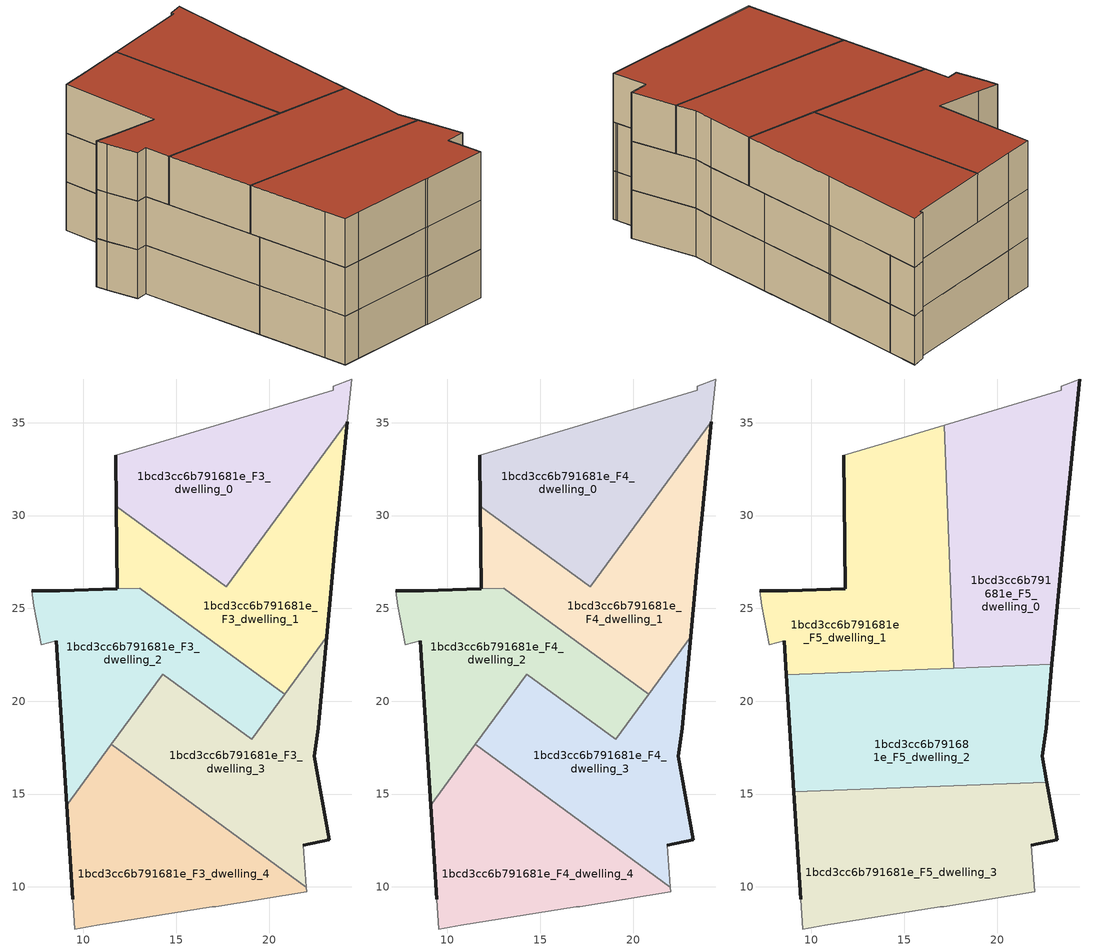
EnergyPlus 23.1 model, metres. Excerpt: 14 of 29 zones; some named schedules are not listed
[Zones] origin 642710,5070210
1bcd3cc6b791681e_F3_dwelling_0
 floor to 1bcd3cc6b791681e_F2_dwelling_0 (EU_floor_Construction): 17.71,26.16 24.21,35.05 24.44,37.35 23.44,36.95 23.44,36.75 13.83,33.85 11.73,33.25 11.77,30.5 z9
 wall outside (EU_wall_Construction): 11.77,30.5 11.73,33.25 z9:12
 wall to 1bcd3cc6b791681e_F3_dwelling_1 (EU_wall_Construction): 24.21,35.05 17.71,26.16 11.77,30.5 z9:12
 wall adiabatic (EU_wall_Construction): 11.73,33.25 13.83,33.85 23.44,36.75 23.44,36.95 24.44,37.35 24.21,35.05 z9:12
1bcd3cc6b791681e_F3_dwelling_1
 floor to 1bcd3cc6b791681e_F2_dwelling_1 (EU_floor_Construction): 23.09,23.47 23.64,29.35 23.66,29.52 24.21,35.05 17.71,26.16 11.77,30.5 11.83,26.05 13.03,26.08 20.83,20.37 z9
 wall outside (EU_wall_Construction): 24.21,35.05 23.66,29.52 23.64,29.35 23.09,23.47 / 11.83,26.05 11.77,30.5 z9:12
 wall to 1bcd3cc6b791681e_F3_dwelling_3 (EU_wall_Construction): 23.09,23.47 20.83,20.37 z9:12
 wall to 1bcd3cc6b791681e_F3_dwelling_2 (EU_wall_Construction): 20.83,20.37 13.03,26.08 11.83,26.05 z9:12
1bcd3cc6b791681e_F3_dwelling_2
 floor to 1bcd3cc6b791681e_F2_dwelling_2 (EU_floor_Construction): 19.07,17.96 20.83,20.37 13.03,26.08 11.83,26.05 8.73,25.95 7.23,25.95 7.33,25.15 7.73,23.04 8.53,23.25 9.1,14.39 14.28,21.46 z9
 wall outside (EU_wall_Construction): 7.23,25.95 8.73,25.95 11.82,26.05 / 9.1,14.39 8.53,23.25 z9:12; 11.83,26.05,12 11.82,26.05,9 11.83,26.05,9
 wall adiabatic (EU_wall_Construction): 8.53,23.25 7.73,23.04 7.33,25.15 7.23,25.95 z9:12
 wall to 1bcd3cc6b791681e_F3_dwelling_3 (EU_wall_Construction): 20.83,20.37 19.07,17.96 14.28,21.46 11.5,17.67 z9:12
 wall to 1bcd3cc6b791681e_F3_dwelling_4 (EU_wall_Construction): 11.5,17.67 9.1,14.39 z9:12
1bcd3cc6b791681e_F3_dwelling_3
 floor to 1bcd3cc6b791681e_F2_dwelling_3 (EU_floor_Construction): 22.01,9.98 21.83,12.23 23.23,12.53 22.44,17.04 22.64,18.54 23.09,23.47 19.07,17.96 14.28,21.46 11.5,17.67 z9
 wall outside (EU_wall_Construction): 23.09,23.47 22.64,18.54 22.44,17.04 23.23,12.53 21.83,12.23 z9:12
 wall adiabatic (EU_wall_Construction): 21.83,12.23 22.01,9.98 z9:12
 wall to 1bcd3cc6b791681e_F3_dwelling_4 (EU_wall_Construction): 22.01,9.98 11.5,17.67 z9:12
1bcd3cc6b791681e_F3_dwelling_4
 floor to 1bcd3cc6b791681e_F2_dwelling_4 (EU_floor_Construction): 22.03,9.73 22.01,9.98 11.5,17.67 9.1,14.39 9.43,9.33 9.52,7.73 10.72,7.93 16.93,8.93 17.13,8.93 z9
 wall outside (EU_wall_Construction): 9.43,9.33 9.1,14.39 z9:12
 wall adiabatic (EU_wall_Construction): 22.01,9.98 22.03,9.73 17.13,8.93 16.93,8.93 10.72,7.93 9.52,7.73 9.43,9.33 z9:12
1bcd3cc6b791681e_F4_dwelling_0
 floor to 1bcd3cc6b791681e_F3_dwelling_0 (EU_floor_Construction): 17.71,26.16 24.21,35.05 24.44,37.35 23.44,36.95 23.44,36.75 13.83,33.85 11.73,33.25 11.77,30.5 z12
 wall outside (EU_wall_Construction): 11.77,30.5 11.73,33.25 z12:15
 wall to 1bcd3cc6b791681e_F4_dwelling_1 (EU_wall_Construction): 24.21,35.05 17.71,26.16 11.77,30.5 z12:15
 wall adiabatic (EU_wall_Construction): 11.73,33.25 13.83,33.85 23.44,36.75 23.44,36.95 24.44,37.35 24.21,35.05 z12:15
1bcd3cc6b791681e_F4_dwelling_1
 floor to 1bcd3cc6b791681e_F3_dwelling_1 (EU_floor_Construction): 23.09,23.47 23.64,29.35 23.66,29.52 24.21,35.05 17.71,26.16 11.77,30.5 11.83,26.05 13.03,26.08 20.83,20.37 z12
 wall outside (EU_wall_Construction): 24.21,35.05 23.66,29.52 23.64,29.35 23.09,23.47 / 11.83,26.05 11.77,30.5 z12:15
 wall to 1bcd3cc6b791681e_F4_dwelling_3 (EU_wall_Construction): 23.09,23.47 20.83,20.37 z12:15
 wall to 1bcd3cc6b791681e_F4_dwelling_2 (EU_wall_Construction): 20.83,20.37 13.03,26.08 11.83,26.05 z12:15
1bcd3cc6b791681e_F4_dwelling_2
 floor to 1bcd3cc6b791681e_F3_dwelling_2 (EU_floor_Construction): 19.07,17.96 20.83,20.37 13.03,26.08 11.83,26.05 8.73,25.95 7.23,25.95 7.33,25.15 7.73,23.04 8.53,23.25 9.1,14.39 14.28,21.46 z12
 wall outside (EU_wall_Construction): 7.23,25.95 8.73,25.95 11.82,26.05 / 9.1,14.39 8.53,23.25 z12:15; 11.83,26.05,15 11.82,26.05,12 11.83,26.05,12
 wall adiabatic (EU_wall_Construction): 8.53,23.25 7.73,23.04 7.33,25.15 7.23,25.95 z12:15
 wall to 1bcd3cc6b791681e_F4_dwelling_3 (EU_wall_Construction): 20.83,20.37 19.07,17.96 14.28,21.46 11.5,17.67 z12:15
 wall to 1bcd3cc6b791681e_F4_dwelling_4 (EU_wall_Construction): 11.5,17.67 9.1,14.39 z12:15
1bcd3cc6b791681e_F4_dwelling_3
 floor to 1bcd3cc6b791681e_F3_dwelling_3 (EU_floor_Construction): 22.01,9.98 21.83,12.23 23.23,12.53 22.44,17.04 22.64,18.54 23.09,23.47 19.07,17.96 14.28,21.46 11.5,17.67 z12
 wall outside (EU_wall_Construction): 23.09,23.47 22.64,18.54 22.44,17.04 23.23,12.53 21.83,12.23 z12:15
 wall adiabatic (EU_wall_Construction): 21.83,12.23 22.01,9.98 z12:15
 wall to 1bcd3cc6b791681e_F4_dwelling_4 (EU_wall_Construction): 22.01,9.98 11.5,17.67 z12:15
1bcd3cc6b791681e_F4_dwelling_4
 floor to 1bcd3cc6b791681e_F3_dwelling_4 (EU_floor_Construction): 22.03,9.73 22.01,9.98 11.5,17.67 9.1,14.39 9.43,9.33 9.52,7.73 10.72,7.93 16.93,8.93 17.13,8.93 z12
 wall outside (EU_wall_Construction): 9.43,9.33 9.1,14.39 z12:15
 wall adiabatic (EU_wall_Construction): 22.01,9.98 22.03,9.73 17.13,8.93 16.93,8.93 10.72,7.93 9.52,7.73 9.43,9.33 z12:15
1bcd3cc6b791681e_F5_dwelling_0
 floor to 1bcd3cc6b791681e_F4_dwelling_0 (EU_floor_Construction): 17.71,26.16 24.21,35.05 24.44,37.35 23.44,36.95 23.44,36.75 17.17,34.86 17.5,26.31 z15
 floor to 1bcd3cc6b791681e_F4_dwelling_1 (EU_floor_Construction): 23.09,23.47 23.64,29.35 24.21,35.05 17.71,26.16 17.5,26.31 17.64,22.71 18.84,21.83 21.98,21.95 z15
 floor to 1bcd3cc6b791681e_F4_dwelling_3 (EU_floor_Construction): 22.96,21.99 23.09,23.47 21.98,21.95 z15
 floor to 1bcd3cc6b791681e_F4_dwelling_2 (EU_floor_Construction): 18.84,21.83 17.64,22.71 17.67,21.78 z15
 wall outside (EU_wall_Construction): 24.44,37.35 23.64,29.35 22.96,21.99 z15:18
 wall adiabatic (EU_wall_Construction): 17.17,34.86 23.44,36.75 23.44,36.95 24.44,37.35 z15:18
 wall to 1bcd3cc6b791681e_F5_dwelling_1 (EU_wall_Construction): 17.67,21.78 17.17,34.86 z15:18
 wall to 1bcd3cc6b791681e_F5_dwelling_2 (EU_wall_Construction): 22.96,21.99 17.67,21.78 z15:18
 roof outside (EU_roof_Construction): 24.44,37.35 23.64,29.35 22.96,21.99 17.67,21.78 17.17,34.86 23.44,36.75 23.44,36.95 z18
1bcd3cc6b791681e_F5_dwelling_1
 floor to 1bcd3cc6b791681e_F4_dwelling_1 (EU_floor_Construction): 17.64,22.71 17.5,26.31 11.77,30.5 11.83,26.05 13.03,26.08 z15
 floor to 1bcd3cc6b791681e_F4_dwelling_0 (EU_floor_Construction): 17.5,26.31 17.17,34.86 13.83,33.85 11.73,33.25 11.77,30.5 z15
 floor to 1bcd3cc6b791681e_F4_dwelling_2 (EU_floor_Construction): 17.67,21.78 17.64,22.71 13.03,26.08 11.96,26.05 8.73,25.95 7.23,25.95 7.33,25.15 7.73,23.04 8.53,23.25 8.65,21.43 z15
 wall outside (EU_wall_Construction): 7.23,25.95 8.73,25.95 11.83,26.05 11.73,33.25 / 8.65,21.43 8.53,23.25 z15:18
 wall adiabatic (EU_wall_Construction): 11.73,33.25 13.83,33.85 17.17,34.86 / 8.53,23.25 7.73,23.04 7.33,25.15 7.23,25.95 z15:18
 wall to 1bcd3cc6b791681e_F5_dwelling_2 (EU_wall_Construction): 17.67,21.78 8.65,21.43 z15:18
 roof outside (EU_roof_Construction): 17.17,34.86 17.67,21.78 8.65,21.43 8.53,23.25 7.73,23.04 7.33,25.15 7.23,25.95 8.73,25.95 11.83,26.05 11.73,33.25 13.83,33.85 z18
1bcd3cc6b791681e_F5_dwelling_2
 floor to 1bcd3cc6b791681e_F4_dwelling_2 (EU_floor_Construction): 19.07,17.96 20.83,20.37 18.84,21.83 8.65,21.43 9.05,15.12 9.65,15.14 14.28,21.46 z15
 floor to 1bcd3cc6b791681e_F4_dwelling_3 (EU_floor_Construction): 22.68,15.64 22.44,17.04 22.64,18.54 22.96,21.99 21.98,21.95 19.07,17.96 14.28,21.46 11.5,17.67 14.7,15.34 z15
 floor to 1bcd3cc6b791681e_F4_dwelling_4 (EU_floor_Construction): 14.7,15.34 11.5,17.67 9.65,15.14 z15
 floor to 1bcd3cc6b791681e_F4_dwelling_1 (EU_floor_Construction): 20.83,20.37 21.98,21.95 18.84,21.83 z15
 wall outside (EU_wall_Construction): 9.05,15.12 8.65,21.43 / 22.96,21.99 22.64,18.54 22.44,17.04 22.68,15.64 z15:18
 wall to 1bcd3cc6b791681e_F5_dwelling_3 (EU_wall_Construction): 22.68,15.64 9.05,15.12 z15:18
 roof outside (EU_roof_Construction): 22.96,21.99 22.64,18.54 22.44,17.04 22.68,15.64 9.05,15.12 8.65,21.43 z18
1bcd3cc6b791681e_F5_dwelling_3
 floor to 1bcd3cc6b791681e_F4_dwelling_3 (EU_floor_Construction): 22.01,9.98 21.83,12.23 23.23,12.53 22.68,15.64 14.7,15.34 z15
 floor to 1bcd3cc6b791681e_F4_dwelling_4 (EU_floor_Construction): 22.03,9.73 22.01,9.98 14.7,15.34 9.65,15.14 9.1,14.39 9.43,9.33 9.52,7.73 10.72,7.93 16.93,8.93 17.13,8.93 z15
 floor to 1bcd3cc6b791681e_F4_dwelling_2 (EU_floor_Construction): 9.1,14.39 9.65,15.14 9.05,15.12 z15
 wall outside (EU_wall_Construction): 9.43,9.33 9.05,15.12 / 22.68,15.64 23.23,12.53 21.83,12.23 z15:18
 wall adiabatic (EU_wall_Construction): 21.83,12.23 22.03,9.73 17.13,8.93 16.93,8.93 10.72,7.93 9.52,7.73 9.43,9.33 z15:18
 roof outside (EU_roof_Construction): 22.68,15.64 23.23,12.53 21.83,12.23 22.03,9.73 17.13,8.93 16.93,8.93 10.72,7.93 9.52,7.73 9.43,9.33 9.05,15.12 z18
[Building]
EU S2 Campaign: North Axis=0; Terrain=City; Solar Distribution=FullExterior
[Site:Location]
Lyon-Bron: Latitude=45.75; Longitude=5; Time Zone=1; Elevation=198
[SizingPeriod:WeatherFileDays]
AnnualSizingPeriod: Begin Month=1; Begin Day of Month=1; End Month=12; End Day of Month=31; Day of Week for Start Day=Monday; Use Weather File Daylight Saving Period=No; Use Weather File Rain and Snow Indicators=No
[MATERIAL]
EU_InternalMass_Material: Roughness=MediumRough; Thickness=0.1; Conductivity=1; Density=1800; Specific Heat=900; Thermal Absorptance=0.9; Solar Absorptance=0.7; Visible Absorptance=0.7
[MATERIAL:NOMASS] Roughness=MediumRough; Thermal Absorptance=0.9; Solar Absorptance=0.7; Visible Absorptance=0.7
Name | Thermal Resistance
EU_wall_NoMass | 0.776494
EU_roof_NoMass | 0.486893
EU_floor_NoMass | 0.421597
[CONSTRUCTION]
EU_wall_Construction: EU_wall_NoMass
EU_roof_Construction: EU_roof_NoMass
EU_floor_Construction: EU_floor_NoMass
EU_InternalMass_Construction: EU_InternalMass_Material
[ZONE] Type=1; Multiplier=1; Ceiling Height=autocalculate; Floor Area=autocalculate; Part of Total Floor Area=Yes
Name | Volume
1bcd3cc6b791681e_F3_dwelling_0; 1bcd3cc6b791681e_F4_dwelling_0 | 210.207
1bcd3cc6b791681e_F5_dwelling_0 | 262.787
1bcd3cc6b791681e_F3_dwelling_1; 1bcd3cc6b791681e_F4_dwelling_1 | 211.875
1bcd3cc6b791681e_F5_dwelling_1 | 262.756
1bcd3cc6b791681e_F3_dwelling_2; 1bcd3cc6b791681e_F4_dwelling_2 | 208.585
1bcd3cc6b791681e_F5_dwelling_2 | 262.77
1bcd3cc6b791681e_F3_dwelling_3; 1bcd3cc6b791681e_F4_dwelling_3 | 210.227
1bcd3cc6b791681e_F5_dwelling_3 | 262.794
1bcd3cc6b791681e_F3_dwelling_4; 1bcd3cc6b791681e_F4_dwelling_4 | 210.228
[INTERNALMASS] Construction=EU_InternalMass_Construction
Name | Zone or ZoneList | Surface Area
1bcd3cc6b791681e_F3_dwelling_0_EU_InternalMass | 1bcd3cc6b791681e_F3_dwelling_0 | 70.0703
1bcd3cc6b791681e_F3_dwelling_1_EU_InternalMass | 1bcd3cc6b791681e_F3_dwelling_1 | 70.6242
1bcd3cc6b791681e_F3_dwelling_2_EU_InternalMass | 1bcd3cc6b791681e_F3_dwelling_2 | 69.5305
1bcd3cc6b791681e_F3_dwelling_3_EU_InternalMass | 1bcd3cc6b791681e_F3_dwelling_3 | 70.0756
1bcd3cc6b791681e_F3_dwelling_4_EU_InternalMass | 1bcd3cc6b791681e_F3_dwelling_4 | 70.0742
1bcd3cc6b791681e_F4_dwelling_0_EU_InternalMass | 1bcd3cc6b791681e_F4_dwelling_0 | 70.0703
1bcd3cc6b791681e_F4_dwelling_1_EU_InternalMass | 1bcd3cc6b791681e_F4_dwelling_1 | 70.6242
1bcd3cc6b791681e_F4_dwelling_2_EU_InternalMass | 1bcd3cc6b791681e_F4_dwelling_2 | 69.5305
1bcd3cc6b791681e_F4_dwelling_3_EU_InternalMass | 1bcd3cc6b791681e_F4_dwelling_3 | 70.0756
1bcd3cc6b791681e_F4_dwelling_4_EU_InternalMass | 1bcd3cc6b791681e_F4_dwelling_4 | 70.0742
1bcd3cc6b791681e_F5_dwelling_0_EU_InternalMass | 1bcd3cc6b791681e_F5_dwelling_0 | 87.597
1bcd3cc6b791681e_F5_dwelling_1_EU_InternalMass | 1bcd3cc6b791681e_F5_dwelling_1 | 87.5858
1bcd3cc6b791681e_F5_dwelling_2_EU_InternalMass | 1bcd3cc6b791681e_F5_dwelling_2 | 87.5901
1bcd3cc6b791681e_F5_dwelling_3_EU_InternalMass | 1bcd3cc6b791681e_F5_dwelling_3 | 87.5976
[OTHEREQUIPMENT] Fuel Type=Electricity; Design Level Calculation Method=Watts/Area; Power per Zone Floor Area=1; Fraction Latent=0; Fraction Radiant=0; Fraction Lost=0; Carbon Dioxide Generation Rate=0; EndUse Subcategory=EU_Step8_InternalGains
Name | Zone or ZoneList or Space or SpaceList | Schedule
EU_Step8_InternalGain_1bcd3cc6b791681e_F3_dwelling_0_f000 | 1bcd3cc6b791681e_F3_dwelling_0 | EU_Step8_GainSchedule_1bcd3cc6b791681e_F3_dwelling_0_f000
EU_Step8_InternalGain_1bcd3cc6b791681e_F3_dwelling_1_f000 | 1bcd3cc6b791681e_F3_dwelling_1 | EU_Step8_GainSchedule_1bcd3cc6b791681e_F3_dwelling_1_f000
EU_Step8_InternalGain_1bcd3cc6b791681e_F3_dwelling_2_f000 | 1bcd3cc6b791681e_F3_dwelling_2 | EU_Step8_GainSchedule_1bcd3cc6b791681e_F3_dwelling_2_f000
EU_Step8_InternalGain_1bcd3cc6b791681e_F3_dwelling_3_f000 | 1bcd3cc6b791681e_F3_dwelling_3 | EU_Step8_GainSchedule_1bcd3cc6b791681e_F3_dwelling_3_f000
EU_Step8_InternalGain_1bcd3cc6b791681e_F3_dwelling_4_f000 | 1bcd3cc6b791681e_F3_dwelling_4 | EU_Step8_GainSchedule_1bcd3cc6b791681e_F3_dwelling_4_f000
EU_Step8_InternalGain_1bcd3cc6b791681e_F4_dwelling_0_f000 | 1bcd3cc6b791681e_F4_dwelling_0 | EU_Step8_GainSchedule_1bcd3cc6b791681e_F4_dwelling_0_f000
EU_Step8_InternalGain_1bcd3cc6b791681e_F4_dwelling_1_f000 | 1bcd3cc6b791681e_F4_dwelling_1 | EU_Step8_GainSchedule_1bcd3cc6b791681e_F4_dwelling_1_f000
EU_Step8_InternalGain_1bcd3cc6b791681e_F4_dwelling_2_f000 | 1bcd3cc6b791681e_F4_dwelling_2 | EU_Step8_GainSchedule_1bcd3cc6b791681e_F4_dwelling_2_f000
EU_Step8_InternalGain_1bcd3cc6b791681e_F4_dwelling_3_f000 | 1bcd3cc6b791681e_F4_dwelling_3 | EU_Step8_GainSchedule_1bcd3cc6b791681e_F4_dwelling_3_f000
EU_Step8_InternalGain_1bcd3cc6b791681e_F4_dwelling_4_f000 | 1bcd3cc6b791681e_F4_dwelling_4 | EU_Step8_GainSchedule_1bcd3cc6b791681e_F4_dwelling_4_f000
EU_Step8_InternalGain_1bcd3cc6b791681e_F5_dwelling_0_f000 | 1bcd3cc6b791681e_F5_dwelling_0 | EU_Step8_GainSchedule_1bcd3cc6b791681e_F5_dwelling_0_f000
EU_Step8_InternalGain_1bcd3cc6b791681e_F5_dwelling_1_f000 | 1bcd3cc6b791681e_F5_dwelling_1 | EU_Step8_GainSchedule_1bcd3cc6b791681e_F5_dwelling_1_f000
EU_Step8_InternalGain_1bcd3cc6b791681e_F5_dwelling_2_f000 | 1bcd3cc6b791681e_F5_dwelling_2 | EU_Step8_GainSchedule_1bcd3cc6b791681e_F5_dwelling_2_f000
EU_Step8_InternalGain_1bcd3cc6b791681e_F5_dwelling_3_f000 | 1bcd3cc6b791681e_F5_dwelling_3 | EU_Step8_GainSchedule_1bcd3cc6b791681e_F5_dwelling_3_f000
[ZONEVENTILATION:DESIGNFLOWRATE] Schedule=EU_AlwaysOn; Design Flow Rate Calculation Method=AirChanges/Hour; Air Changes per Hour=0.693814; Ventilation Type=Natural; Fan Pressure Rise=0; Fan Total Efficiency=1; Constant Term Coefficient=1; Temperature Term Coefficient=0; Velocity Term Coefficient=0; Velocity Squared Term Coefficient=0; Minimum Indoor Temperature=-100; Maximum Indoor Temperature=100; Delta Temperature=-100; Minimum Outdoor Temperature=-100; Maximum Outdoor Temperature=100; Maximum Wind Speed=40
Name | Zone or ZoneList or Space or SpaceList
EU_ConstantAir_1bcd3cc6b791681e_F3_dwelling_0 | 1bcd3cc6b791681e_F3_dwelling_0
EU_ConstantAir_1bcd3cc6b791681e_F3_dwelling_1 | 1bcd3cc6b791681e_F3_dwelling_1
EU_ConstantAir_1bcd3cc6b791681e_F3_dwelling_2 | 1bcd3cc6b791681e_F3_dwelling_2
EU_ConstantAir_1bcd3cc6b791681e_F3_dwelling_3 | 1bcd3cc6b791681e_F3_dwelling_3
EU_ConstantAir_1bcd3cc6b791681e_F3_dwelling_4 | 1bcd3cc6b791681e_F3_dwelling_4
EU_ConstantAir_1bcd3cc6b791681e_F4_dwelling_0 | 1bcd3cc6b791681e_F4_dwelling_0
EU_ConstantAir_1bcd3cc6b791681e_F4_dwelling_1 | 1bcd3cc6b791681e_F4_dwelling_1
EU_ConstantAir_1bcd3cc6b791681e_F4_dwelling_2 | 1bcd3cc6b791681e_F4_dwelling_2
EU_ConstantAir_1bcd3cc6b791681e_F4_dwelling_3 | 1bcd3cc6b791681e_F4_dwelling_3
EU_ConstantAir_1bcd3cc6b791681e_F4_dwelling_4 | 1bcd3cc6b791681e_F4_dwelling_4
EU_ConstantAir_1bcd3cc6b791681e_F5_dwelling_0 | 1bcd3cc6b791681e_F5_dwelling_0
EU_ConstantAir_1bcd3cc6b791681e_F5_dwelling_1 | 1bcd3cc6b791681e_F5_dwelling_1
EU_ConstantAir_1bcd3cc6b791681e_F5_dwelling_2 | 1bcd3cc6b791681e_F5_dwelling_2
EU_ConstantAir_1bcd3cc6b791681e_F5_dwelling_3 | 1bcd3cc6b791681e_F5_dwelling_3
[HVACTEMPLATE:ZONE:IDEALLOADSAIRSYSTEM] System Availability Schedule=EU_AlwaysOn; Maximum Heating Supply Air Temperature=50; Minimum Cooling Supply Air Temperature=13; Maximum Heating Supply Air Humidity Ratio=0.0156; Minimum Cooling Supply Air Humidity Ratio=0.0077; Heating Limit=NoLimit; Cooling Limit=NoLimit; Heating Availability Schedule=EU_AlwaysOn; Cooling Availability Schedule=EU_CoolingOff; Dehumidification Control Type=ConstantSensibleHeatRatio; Cooling Sensible Heat Ratio=0.7; Dehumidification Setpoint=60; Humidification Control Type=None; Humidification Setpoint=30; Outdoor Air Method=None; Outdoor Air Flow Rate per Person=0.00944; Outdoor Air Flow Rate per Zone Floor Area=0; Outdoor Air Flow Rate per Zone=0; Demand Controlled Ventilation Type=None; Outdoor Air Economizer Type=NoEconomizer; Heat Recovery Type=None; Sensible Heat Recovery Effectiveness=0.7; Latent Heat Recovery Effectiveness=0.65
Name | Template Thermostat
1bcd3cc6b791681e_F3_dwelling_0 | EU_HeatOnly_1bcd3cc6b791681e_F3_dwelling_0
1bcd3cc6b791681e_F3_dwelling_1 | EU_HeatOnly_1bcd3cc6b791681e_F3_dwelling_1
1bcd3cc6b791681e_F3_dwelling_2 | EU_HeatOnly_1bcd3cc6b791681e_F3_dwelling_2
1bcd3cc6b791681e_F3_dwelling_3 | EU_HeatOnly_1bcd3cc6b791681e_F3_dwelling_3
1bcd3cc6b791681e_F3_dwelling_4 | EU_HeatOnly_1bcd3cc6b791681e_F3_dwelling_4
1bcd3cc6b791681e_F4_dwelling_0 | EU_HeatOnly_1bcd3cc6b791681e_F4_dwelling_0
1bcd3cc6b791681e_F4_dwelling_1 | EU_HeatOnly_1bcd3cc6b791681e_F4_dwelling_1
1bcd3cc6b791681e_F4_dwelling_2 | EU_HeatOnly_1bcd3cc6b791681e_F4_dwelling_2
1bcd3cc6b791681e_F4_dwelling_3 | EU_HeatOnly_1bcd3cc6b791681e_F4_dwelling_3
1bcd3cc6b791681e_F4_dwelling_4 | EU_HeatOnly_1bcd3cc6b791681e_F4_dwelling_4
1bcd3cc6b791681e_F5_dwelling_0 | EU_HeatOnly_1bcd3cc6b791681e_F5_dwelling_0
1bcd3cc6b791681e_F5_dwelling_1 | EU_HeatOnly_1bcd3cc6b791681e_F5_dwelling_1
1bcd3cc6b791681e_F5_dwelling_2 | EU_HeatOnly_1bcd3cc6b791681e_F5_dwelling_2
1bcd3cc6b791681e_F5_dwelling_3 | EU_HeatOnly_1bcd3cc6b791681e_F5_dwelling_3
